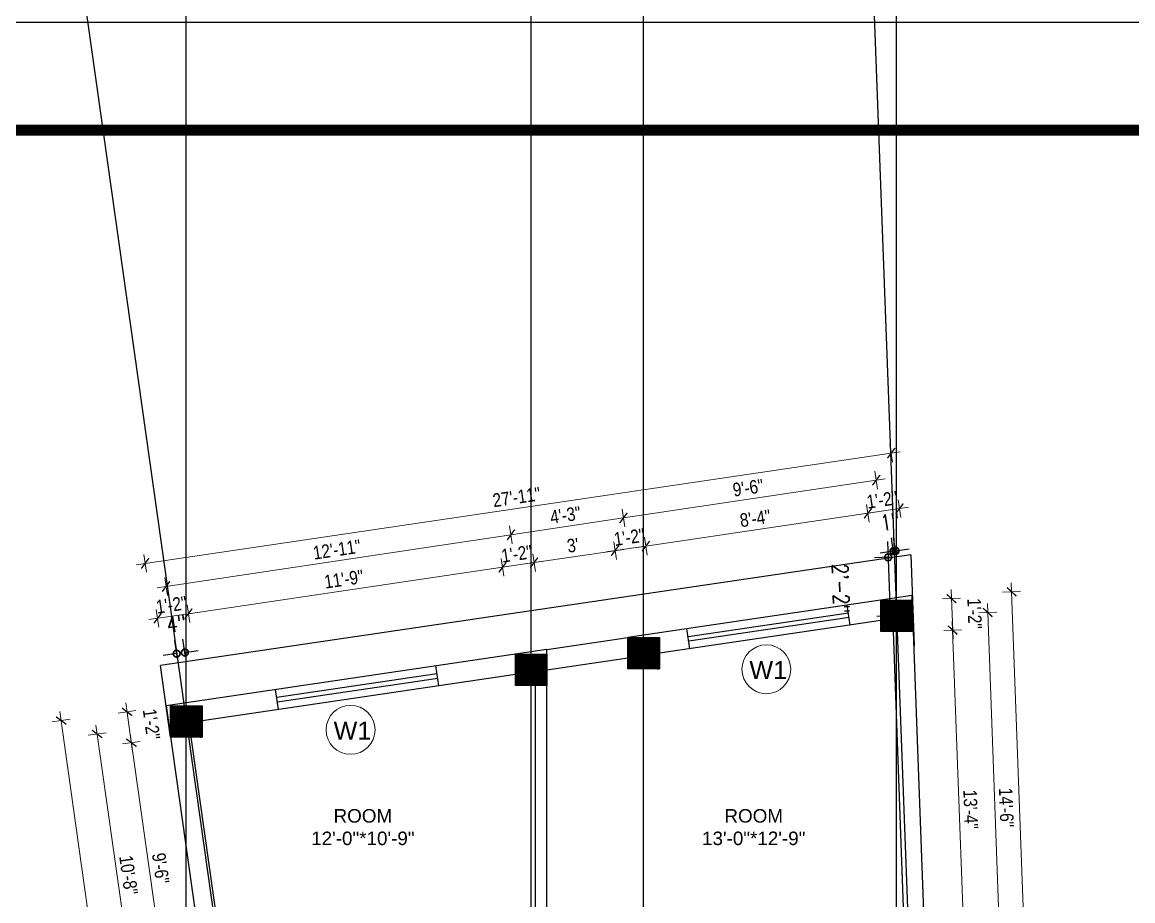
# Model space of a CAD drawing. Header units: inches. Extents: x -5000150 to -4996975, y -3262045 to -3259800.
# Drawn here: x -4998967.9 to -4998474.2, y -3260190.3 to -3259799.8 of the extents above; entities that cross this region are included whole.
import ezdxf

# ---------------------------------------------------------------- set-up
doc = ezdxf.new("R2010")
doc.units = ezdxf.units.IN
doc.header["$LTSCALE"] = 2
doc.header["$MEASUREMENT"] = 0
doc.header["$PDMODE"] = 34
doc.layers.get('0').update_dxf_attribs({"linetype": 'CONTINUOUS'})
doc.layers.get('DEFPOINTS').update_dxf_attribs({"color": 141, "linetype": 'CONTINUOUS'})
doc.layers.add('A-Hatch', color=7, linetype='CONTINUOUS')
for name, color, linetype, lineweight in [('Annotate-Lite.w', 177, 'CONTINUOUS', 9), ('DIM 1-100', 4, 'CONTINUOUS', 13), ('TEXT', 181, 'CONTINUOUS', 25)]:
    doc.layers.add(name, color=color, linetype=linetype, lineweight=lineweight)
doc.styles.add('arial.', font='arial.ttf')
doc.styles.add('gaurav', font='arial.ttf')
doc.styles.add('ROMANS', font='Romans.shx', dxfattribs={"width": 0.8})
doc.styles.get("Standard").update_dxf_attribs({"font": 'ARIALN.TTF'})
doc.dimstyles.new('1 by 96', dxfattribs={"dimtxt": 6, "dimasz": 4, "dimexe": 4, "dimexo": 4, "dimgap": 2, "dimtad": 1, "dimdec": 0, "dimzin": 0, "dimdsep": 46, "dimlunit": 4, "dimtxsty": 'Standard', "dimblk": 'ARCHTICK', "dimcen": 0, "dimdle": 4, "dimadec": 0, "dimazin": 0, "dimtfac": 1, "dimtdec": 0, "dimtix": 1, "dimtofl": 0, "dimtmove": 1, "dimatfit": 3, "dimldrblk": 'ARCHTICK', "dimfxl": 4, "dimfxlon": 1, "dimtolj": 1, "dimtzin": 0, "dimlwd": -1, "dimlwe": -1, "dimarcsym": 0})
doc.dimstyles.new('8 SCALE', dxfattribs={"dimscale": 0, "dimtxt": 7, "dimasz": 6, "dimexe": 6, "dimexo": 2, "dimgap": 2, "dimtad": 1, "dimdec": 0, "dimzin": 0, "dimdsep": 46, "dimlunit": 4, "dimtxsty": 'ROMANS', "dimblk": 'DOTSMALL', "dimcen": 0, "dimdle": 7, "dimclrd": 8, "dimclre": 8, "dimclrt": 3, "dimadec": 0, "dimazin": 0, "dimtfac": 1, "dimtdec": 0, "dimtofl": 0, "dimtmove": 2, "dimatfit": 3, "dimfxl": 6, "dimfxlon": 1, "dimtolj": 1, "dimtzin": 0, "dimarcsym": 0})

# ---------------------------------------------------------------- blocks, each defined once
blk = doc.blocks.new('_ArchTick')
at = {"color": 0, "linetype": 'ByBlock', "const_width": 0.15}
blk.add_lwpolyline([(-0.5, -0.5), (0.5, 0.5)], dxfattribs=at)
blk = doc.blocks.new('*D363')
at = {"layer": 'DEFPOINTS', "color": 0, "ltscale": 0.5, "transparency": 16777216}
for p in [(-4998901.94, -3260117.56), (-4998919.34, -3260120.01), (-4998884.08, -3260230.3)]:
    blk.add_point(p, dxfattribs=at)
at = {"layer": 'DIM 1-100', "color": 0, "ltscale": 0.5, "transparency": 16777216}
for p, q in [((-4998902.86, -3260236.99), (-4998919.9, -3260116.05)), ((-4998915.38, -3260119.45), (-4998923.3, -3260120.57)), ((-4998899.46, -3260232.47), (-4998907.38, -3260233.59))]:
    blk.add_line(p, q, dxfattribs=at)
at = {"layer": 'DIM 1-100', "color": 0, "ltscale": 0.5, "transparency": 16777216, "xscale": 4, "yscale": 4, "zscale": 4}
for p, rotation in [((-4998919.34, -3260120.01), 98.018945518902), ((-4998903.42, -3260233.03), 278.0189455189021)]:
    blk.add_blockref('_ArchTick', p, dxfattribs=dict(at, rotation=rotation))
at = {"layer": 'DIM 1-100', "color": 0, "ltscale": 0.5, "transparency": 16777216, "insert": (-4998906.36, -3260175.81), "char_height": 6, "attachment_point": 5, "rotation": 278.0189}
blk.add_mtext('\\A1;9\'-6"', dxfattribs=at)
blk = doc.blocks.new('*D364')
at = {"layer": 'DEFPOINTS', "color": 0, "ltscale": 0.5, "transparency": 16777216}
for p in [(-4998901.94, -3260103.56), (-4998921.27, -3260106.28), (-4998901.94, -3260117.56)]:
    blk.add_point(p, dxfattribs=at)
at = {"layer": 'DIM 1-100', "color": 0, "ltscale": 0.5, "transparency": 16777216}
for p, q in [((-4998918.78, -3260123.97), (-4998921.83, -3260102.32)), ((-4998917.31, -3260105.73), (-4998925.23, -3260106.84)), ((-4998915.38, -3260119.45), (-4998923.3, -3260120.57))]:
    blk.add_line(p, q, dxfattribs=at)
at = {"layer": 'DIM 1-100', "color": 0, "ltscale": 0.5, "transparency": 16777216, "xscale": 4, "yscale": 4, "zscale": 4}
for p, rotation in [((-4998921.27, -3260106.28), 98.018945518902), ((-4998919.34, -3260120.01), 278.0189455189021)]:
    blk.add_blockref('_ArchTick', p, dxfattribs=dict(at, rotation=rotation))
at = {"layer": 'DIM 1-100', "color": 0, "ltscale": 0.5, "transparency": 16777216, "insert": (-4998910.38, -3260111.75), "char_height": 6, "attachment_point": 5, "rotation": 278.0189}
blk.add_mtext('\\A1;1\'-2"', dxfattribs=at)
blk = doc.blocks.new('*D369')
at = {"layer": 'DEFPOINTS', "color": 0, "ltscale": 0.5, "transparency": 16777216}
for p in [(-4998894.94, -3260110.56), (-4998934.57, -3260116.14), (-4998877.08, -3260237.3)]:
    blk.add_point(p, dxfattribs=at)
at = {"layer": 'DIM 1-100', "color": 0, "ltscale": 0.5, "transparency": 16777216}
for p, q in [((-4998916.15, -3260246.85), (-4998935.13, -3260112.18)), ((-4998930.61, -3260115.59), (-4998938.53, -3260116.7)), ((-4998912.75, -3260242.33), (-4998920.67, -3260243.44))]:
    blk.add_line(p, q, dxfattribs=at)
at = {"layer": 'DIM 1-100', "color": 0, "ltscale": 0.5, "transparency": 16777216, "xscale": 4, "yscale": 4, "zscale": 4}
for p, rotation in [((-4998934.57, -3260116.14), 98.01894551879843), ((-4998916.71, -3260242.89), 278.0189455187984)]:
    blk.add_blockref('_ArchTick', p, dxfattribs=dict(at, rotation=rotation))
at = {"layer": 'DIM 1-100', "color": 0, "ltscale": 0.5, "transparency": 16777216, "insert": (-4998920.63, -3260178.81), "char_height": 6, "attachment_point": 5, "rotation": 278.0189}
blk.add_mtext('\\A1;10\'-8"', dxfattribs=at)
blk = doc.blocks.new('*D370')
at = {"layer": 'DEFPOINTS', "color": 0, "ltscale": 0.5, "transparency": 16777216}
for p in [(-4998903.91, -3260103.56), (-4998863.87, -3260387.8), (-4998910.54, -3260394.38)]:
    blk.add_point(p, dxfattribs=at)
at = {"layer": 'DIM 1-100', "color": 0, "ltscale": 0.5, "transparency": 16777216}
for p, q in [((-4998951.14, -3260106.17), (-4998909.98, -3260398.34)), ((-4998946.62, -3260109.58), (-4998954.54, -3260110.69)), ((-4998906.58, -3260393.82), (-4998914.5, -3260394.94))]:
    blk.add_line(p, q, dxfattribs=at)
at = {"layer": 'DIM 1-100', "color": 0, "ltscale": 0.5, "transparency": 16777216, "xscale": 4, "yscale": 4, "zscale": 4}
for p, rotation in [((-4998950.58, -3260110.14), 98.01894551889016), ((-4998910.54, -3260394.38), 278.0189455188902)]:
    blk.add_blockref('_ArchTick', p, dxfattribs=dict(at, rotation=rotation))
at = {"layer": 'DIM 1-100', "color": 0, "ltscale": 0.5, "transparency": 16777216, "insert": (-4998925.55, -3260251.55), "char_height": 6, "attachment_point": 5, "rotation": 278.0189}
blk.add_mtext('\\A1;23\'-11"', dxfattribs=at)
blk = doc.blocks.new('*D377')
at = {"layer": 'DEFPOINTS', "color": 0, "ltscale": 0.5, "transparency": 16777216}
for p in [(-4998554.23, -3260069.96), (-4998572.19, -3260070.62), (-4998565.7, -3260230.3)]:
    blk.add_point(p, dxfattribs=at)
at = {"layer": 'DIM 1-100', "color": 0, "ltscale": 0.5, "transparency": 16777216}
for p, q in [((-4998558.23, -3260070.11), (-4998550.23, -3260069.81)), ((-4998548.19, -3260233.66), (-4998554.38, -3260065.96)), ((-4998552.33, -3260229.81), (-4998544.34, -3260229.51))]:
    blk.add_line(p, q, dxfattribs=at)
at = {"layer": 'DIM 1-100', "color": 0, "ltscale": 0.5, "transparency": 16777216, "xscale": 4, "yscale": 4, "zscale": 4}
for p, rotation in [((-4998554.23, -3260069.96), 92.11435361990641), ((-4998548.33, -3260229.66), 272.1143536199064)]:
    blk.add_blockref('_ArchTick', p, dxfattribs=dict(at, rotation=rotation))
at = {"layer": 'DIM 1-100', "color": 0, "ltscale": 0.5, "transparency": 16777216, "insert": (-4998546.22, -3260149.62), "char_height": 6, "attachment_point": 5, "rotation": 272.1144}
blk.add_mtext('\\A1;13\'-4"', dxfattribs=at)
blk = doc.blocks.new('*D378')
at = {"layer": 'DEFPOINTS', "color": 0, "ltscale": 0.5, "transparency": 16777216}
for p in [(-4998572.19, -3260056.62), (-4998554.75, -3260055.98), (-4998572.19, -3260070.62)]:
    blk.add_point(p, dxfattribs=at)
at = {"layer": 'DIM 1-100', "color": 0, "ltscale": 0.5, "transparency": 16777216}
for p, q in [((-4998554.08, -3260073.96), (-4998554.89, -3260051.98)), ((-4998558.74, -3260056.13), (-4998550.75, -3260055.83)), ((-4998558.23, -3260070.11), (-4998550.23, -3260069.81))]:
    blk.add_line(p, q, dxfattribs=at)
at = {"layer": 'DIM 1-100', "color": 0, "ltscale": 0.5, "transparency": 16777216, "xscale": 4, "yscale": 4, "zscale": 4}
for p, rotation in [((-4998554.75, -3260055.98), 92.11435361990641), ((-4998554.23, -3260069.96), 272.1143536199064)]:
    blk.add_blockref('_ArchTick', p, dxfattribs=dict(at, rotation=rotation))
at = {"layer": 'DIM 1-100', "color": 0, "ltscale": 0.5, "transparency": 16777216, "insert": (-4998544.47, -3260062.6), "char_height": 6, "attachment_point": 5, "rotation": 272.1144}
blk.add_mtext('\\A1;1\'-2"', dxfattribs=at)
blk = doc.blocks.new('*D380')
at = {"layer": 'DEFPOINTS', "color": 0, "ltscale": 0.5, "transparency": 16777216}
for p in [(-4998579.19, -3260063.62), (-4998538.65, -3260062.13), (-4998572.7, -3260237.3)]:
    blk.add_point(p, dxfattribs=at)
at = {"layer": 'DIM 1-100', "color": 0, "ltscale": 0.5, "transparency": 16777216}
for p, q in [((-4998532.09, -3260239.81), (-4998538.79, -3260058.13)), ((-4998542.64, -3260062.27), (-4998534.65, -3260061.98)), ((-4998536.23, -3260235.96), (-4998528.24, -3260235.66))]:
    blk.add_line(p, q, dxfattribs=at)
at = {"layer": 'DIM 1-100', "color": 0, "ltscale": 0.5, "transparency": 16777216, "xscale": 4, "yscale": 4, "zscale": 4}
for p, rotation in [((-4998538.65, -3260062.13), 92.11435361969787), ((-4998532.23, -3260235.81), 272.1143536196979)]:
    blk.add_blockref('_ArchTick', p, dxfattribs=dict(at, rotation=rotation))
at = {"layer": 'DIM 1-100', "color": 0, "ltscale": 0.5, "transparency": 16777216, "insert": (-4998530.38, -3260148.78), "char_height": 6, "attachment_point": 5, "rotation": 272.1144}
blk.add_mtext('\\A1;14\'-6"', dxfattribs=at)
blk = doc.blocks.new('*D381')
at = {"layer": 'DEFPOINTS', "color": 0, "ltscale": 0.5, "transparency": 16777216}
for p in [(-4998572.19, -3260054.55), (-4998528.02, -3260052.92), (-4998559.89, -3260387.8)]:
    blk.add_point(p, dxfattribs=at)
at = {"layer": 'DIM 1-100', "color": 0, "ltscale": 0.5, "transparency": 16777216}
for p, q in [((-4998515.57, -3260390.17), (-4998528.16, -3260048.93)), ((-4998532.01, -3260053.07), (-4998524.02, -3260052.78)), ((-4998519.71, -3260386.32), (-4998511.72, -3260386.03))]:
    blk.add_line(p, q, dxfattribs=at)
at = {"layer": 'DIM 1-100', "color": 0, "ltscale": 0.5, "transparency": 16777216, "xscale": 4, "yscale": 4, "zscale": 4}
for p, rotation in [((-4998528.02, -3260052.92), 92.11435361988767), ((-4998515.71, -3260386.17), 272.1143536198877)]:
    blk.add_blockref('_ArchTick', p, dxfattribs=dict(at, rotation=rotation))
at = {"layer": 'DIM 1-100', "color": 0, "ltscale": 0.5, "transparency": 16777216, "insert": (-4998516.8, -3260219.36), "char_height": 6, "attachment_point": 5, "rotation": 272.1144}
blk.add_mtext('\\A1;27\'-9"', dxfattribs=at)
blk = doc.blocks.new('*D347')
at = {"layer": 'DEFPOINTS', "color": 0, "ltscale": 0.5, "transparency": 16777216}
for p in [(-4998754.33, -3260042.04), (-4998748.63, -3260080.62), (-4998887.94, -3260103.56)]:
    blk.add_point(p, dxfattribs=at)
at = {"layer": 'DIM 1-100', "color": 0, "ltscale": 0.5, "transparency": 16777216}
for p, q in [((-4998753.75, -3260046), (-4998754.92, -3260038.09)), ((-4998897.94, -3260063.26), (-4998750.37, -3260041.46)), ((-4998893.39, -3260066.63), (-4998894.56, -3260058.72))]:
    blk.add_line(p, q, dxfattribs=at)
at = {"layer": 'DIM 1-100', "color": 0, "ltscale": 0.5, "transparency": 16777216, "xscale": 4, "yscale": 4, "zscale": 4}
for p, rotation in [((-4998754.33, -3260042.04), 8.403880657175277), ((-4998893.98, -3260062.67), 188.4038806571753)]:
    blk.add_blockref('_ArchTick', p, dxfattribs=dict(at, rotation=rotation))
at = {"layer": 'DIM 1-100', "color": 0, "ltscale": 0.5, "transparency": 16777216, "insert": (-4998824.9, -3260047.35), "char_height": 6, "attachment_point": 5, "rotation": 8.4039}
blk.add_mtext('\\A1;11\'-9"', dxfattribs=at)
blk = doc.blocks.new('*D348')
at = {"layer": 'DEFPOINTS', "color": 0, "ltscale": 0.5, "transparency": 16777216}
for p in [(-4998740.33, -3260039.98), (-4998734.63, -3260078.55), (-4998748.63, -3260080.62)]:
    blk.add_point(p, dxfattribs=at)
at = {"layer": 'DIM 1-100', "color": 0, "ltscale": 0.5, "transparency": 16777216}
for p, q in [((-4998758.29, -3260042.63), (-4998736.37, -3260039.39)), ((-4998753.75, -3260046), (-4998754.92, -3260038.09)), ((-4998739.75, -3260043.93), (-4998740.92, -3260036.02))]:
    blk.add_line(p, q, dxfattribs=at)
at = {"layer": 'DIM 1-100', "color": 0, "ltscale": 0.5, "transparency": 16777216, "xscale": 4, "yscale": 4, "zscale": 4}
for p, rotation in [((-4998754.33, -3260042.04), 188.4038806571753), ((-4998740.33, -3260039.98), 8.403880657175277)]:
    blk.add_blockref('_ArchTick', p, dxfattribs=dict(at, rotation=rotation))
at = {"layer": 'DIM 1-100', "color": 0, "ltscale": 0.5, "transparency": 16777216, "insert": (-4998748.06, -3260036.05), "char_height": 6, "attachment_point": 5, "rotation": 8.4039}
blk.add_mtext('\\A1;1\'-2"', dxfattribs=at)
blk = doc.blocks.new('*D349')
at = {"layer": 'DEFPOINTS', "color": 0, "ltscale": 0.5, "transparency": 16777216}
for p in [(-4998704.33, -3260034.66), (-4998698.63, -3260073.23), (-4998734.63, -3260078.55)]:
    blk.add_point(p, dxfattribs=at)
at = {"layer": 'DIM 1-100', "color": 0, "ltscale": 0.5, "transparency": 16777216}
for p, q in [((-4998744.29, -3260040.56), (-4998700.37, -3260034.07)), ((-4998703.75, -3260038.61), (-4998704.92, -3260030.7)), ((-4998739.75, -3260043.93), (-4998740.92, -3260036.02))]:
    blk.add_line(p, q, dxfattribs=at)
at = {"layer": 'DIM 1-100', "color": 0, "ltscale": 0.5, "transparency": 16777216, "xscale": 4, "yscale": 4, "zscale": 4}
for p, rotation in [((-4998704.33, -3260034.66), 8.403880657175277), ((-4998740.33, -3260039.98), 188.4038806571753)]:
    blk.add_blockref('_ArchTick', p, dxfattribs=dict(at, rotation=rotation))
at = {"layer": 'DIM 1-100', "color": 0, "ltscale": 0.5, "transparency": 16777216, "insert": (-4998723.07, -3260032.31), "char_height": 6, "attachment_point": 5, "rotation": 8.4039}
blk.add_mtext("\\A1;3'", dxfattribs=at)
blk = doc.blocks.new('*D350')
at = {"layer": 'DEFPOINTS', "color": 0, "ltscale": 0.5, "transparency": 16777216}
for p in [(-4998690.63, -3260032.63), (-4998698.63, -3260073.23), (-4998684.63, -3260073.23)]:
    blk.add_point(p, dxfattribs=at)
at = {"layer": 'DIM 1-100', "color": 0, "ltscale": 0.5, "transparency": 16777216}
for p, q in [((-4998690.05, -3260036.59), (-4998691.22, -3260028.68)), ((-4998708.29, -3260035.24), (-4998686.67, -3260032.05)), ((-4998703.75, -3260038.61), (-4998704.92, -3260030.7))]:
    blk.add_line(p, q, dxfattribs=at)
at = {"layer": 'DIM 1-100', "color": 0, "ltscale": 0.5, "transparency": 16777216, "xscale": 4, "yscale": 4, "zscale": 4}
for p, rotation in [((-4998690.63, -3260032.63), 8.403880657175277), ((-4998704.33, -3260034.66), 188.4038806571753)]:
    blk.add_blockref('_ArchTick', p, dxfattribs=dict(at, rotation=rotation))
at = {"layer": 'DIM 1-100', "color": 0, "ltscale": 0.5, "transparency": 16777216, "insert": (-4998698.03, -3260028.66), "char_height": 6, "attachment_point": 5, "rotation": 8.4039}
blk.add_mtext('\\A1;1\'-2"', dxfattribs=at)
blk = doc.blocks.new('*D351')
at = {"layer": 'DEFPOINTS', "color": 0, "ltscale": 0.5, "transparency": 16777216}
for p in [(-4998591.89, -3260018.05), (-4998586.19, -3260056.62), (-4998684.63, -3260073.23)]:
    blk.add_point(p, dxfattribs=at)
at = {"layer": 'DIM 1-100', "color": 0, "ltscale": 0.5, "transparency": 16777216}
for p, q in [((-4998591.31, -3260022), (-4998592.47, -3260014.09)), ((-4998694.59, -3260033.22), (-4998587.93, -3260017.46)), ((-4998690.05, -3260036.59), (-4998691.22, -3260028.68))]:
    blk.add_line(p, q, dxfattribs=at)
at = {"layer": 'DIM 1-100', "color": 0, "ltscale": 0.5, "transparency": 16777216, "xscale": 4, "yscale": 4, "zscale": 4}
for p, rotation in [((-4998591.89, -3260018.05), 8.403880657175277), ((-4998690.63, -3260032.63), 188.4038806571753)]:
    blk.add_blockref('_ArchTick', p, dxfattribs=dict(at, rotation=rotation))
at = {"layer": 'DIM 1-100', "color": 0, "ltscale": 0.5, "transparency": 16777216, "insert": (-4998642, -3260020.33), "char_height": 6, "attachment_point": 5, "rotation": 8.4039}
blk.add_mtext('\\A1;8\'-4"', dxfattribs=at)
blk = doc.blocks.new('*D352')
at = {"layer": 'DEFPOINTS', "color": 0, "ltscale": 0.5, "transparency": 16777216}
for p in [(-4998577.89, -3260015.98), (-4998572.19, -3260054.55), (-4998586.19, -3260056.62)]:
    blk.add_point(p, dxfattribs=at)
at = {"layer": 'DIM 1-100', "color": 0, "ltscale": 0.5, "transparency": 16777216}
for p, q in [((-4998595.85, -3260018.63), (-4998573.93, -3260015.39)), ((-4998591.31, -3260022), (-4998592.47, -3260014.09)), ((-4998577.31, -3260019.93), (-4998578.47, -3260012.02))]:
    blk.add_line(p, q, dxfattribs=at)
at = {"layer": 'DIM 1-100', "color": 0, "ltscale": 0.5, "transparency": 16777216, "xscale": 4, "yscale": 4, "zscale": 4}
for p, rotation in [((-4998591.89, -3260018.05), 188.4038806571753), ((-4998577.89, -3260015.98), 8.403880657175277)]:
    blk.add_blockref('_ArchTick', p, dxfattribs=dict(at, rotation=rotation))
at = {"layer": 'DIM 1-100', "color": 0, "ltscale": 0.5, "transparency": 16777216, "insert": (-4998585.62, -3260012.05), "char_height": 6, "attachment_point": 5, "rotation": 8.4039}
blk.add_mtext('\\A1;1\'-2"', dxfattribs=at)
blk = doc.blocks.new('*D353')
at = {"layer": 'DEFPOINTS', "color": 0, "ltscale": 0.5, "transparency": 16777216}
for p in [(-4998907.68, -3260064.7), (-4998901.94, -3260103.56), (-4998887.94, -3260103.56)]:
    blk.add_point(p, dxfattribs=at)
at = {"layer": 'DIM 1-100', "color": 0, "ltscale": 0.5, "transparency": 16777216}
for p, q in [((-4998893.39, -3260066.63), (-4998894.56, -3260058.72)), ((-4998890.02, -3260062.09), (-4998911.64, -3260065.28)), ((-4998907.1, -3260068.66), (-4998908.27, -3260060.74))]:
    blk.add_line(p, q, dxfattribs=at)
at = {"layer": 'DIM 1-100', "color": 0, "ltscale": 0.5, "transparency": 16777216, "xscale": 4, "yscale": 4, "zscale": 4}
for p, rotation in [((-4998893.98, -3260062.67), 8.403880657175238), ((-4998907.68, -3260064.7), 188.4038806571753)]:
    blk.add_blockref('_ArchTick', p, dxfattribs=dict(at, rotation=rotation))
at = {"layer": 'DIM 1-100', "color": 0, "ltscale": 0.5, "transparency": 16777216, "insert": (-4998901.56, -3260058.73), "char_height": 6, "attachment_point": 5, "rotation": 8.4039}
blk.add_mtext('\\A1;1\'-2"', dxfattribs=at)
blk = doc.blocks.new('*D354')
at = {"layer": 'DEFPOINTS', "color": 0, "ltscale": 0.5, "transparency": 16777216}
for p in [(-4998903.92, -3260050.56), (-4998741.63, -3260087.62), (-4998894.94, -3260110.56)]:
    blk.add_point(p, dxfattribs=at)
at = {"layer": 'DIM 1-100', "color": 0, "ltscale": 0.5, "transparency": 16777216}
for p, q in [((-4998750.02, -3260031.58), (-4998751.2, -3260023.66)), ((-4998746.65, -3260027.03), (-4998907.87, -3260051.15)), ((-4998903.33, -3260054.52), (-4998904.51, -3260046.6))]:
    blk.add_line(p, q, dxfattribs=at)
at = {"layer": 'DIM 1-100', "color": 0, "ltscale": 0.5, "transparency": 16777216, "xscale": 4, "yscale": 4, "zscale": 4}
for p, rotation in [((-4998750.61, -3260027.62), 8.510423086332324), ((-4998903.92, -3260050.56), 188.5104230863323)]:
    blk.add_blockref('_ArchTick', p, dxfattribs=dict(at, rotation=rotation))
at = {"layer": 'DIM 1-100', "color": 0, "ltscale": 0.5, "transparency": 16777216, "insert": (-4998828.01, -3260034.13), "char_height": 6, "attachment_point": 5, "rotation": 8.5104}
blk.add_mtext('\\A1;12\'-11"', dxfattribs=at)
blk = doc.blocks.new('*D355')
at = {"layer": 'DEFPOINTS', "color": 0, "ltscale": 0.5, "transparency": 16777216}
for p in [(-4998700.62, -3260020.14), (-4998691.63, -3260080.23), (-4998741.63, -3260087.62)]:
    blk.add_point(p, dxfattribs=at)
at = {"layer": 'DIM 1-100', "color": 0, "ltscale": 0.5, "transparency": 16777216}
for p, q in [((-4998754.57, -3260028.21), (-4998696.67, -3260019.55)), ((-4998700.03, -3260024.1), (-4998701.22, -3260016.18)), ((-4998750.02, -3260031.58), (-4998751.2, -3260023.66))]:
    blk.add_line(p, q, dxfattribs=at)
at = {"layer": 'DIM 1-100', "color": 0, "ltscale": 0.5, "transparency": 16777216, "xscale": 4, "yscale": 4, "zscale": 4}
for p, rotation in [((-4998700.62, -3260020.14), 8.510423086343483), ((-4998750.61, -3260027.62), 188.5104230863435)]:
    blk.add_blockref('_ArchTick', p, dxfattribs=dict(at, rotation=rotation))
at = {"layer": 'DIM 1-100', "color": 0, "ltscale": 0.5, "transparency": 16777216, "insert": (-4998726.37, -3260018.87), "char_height": 6, "attachment_point": 5, "rotation": 8.5104}
blk.add_mtext('\\A1;4\'-3"', dxfattribs=at)
blk = doc.blocks.new('*D356')
at = {"layer": 'DEFPOINTS', "color": 0, "ltscale": 0.5, "transparency": 16777216}
for p in [(-4998588.21, -3260003.32), (-4998579.19, -3260063.62), (-4998691.63, -3260080.23)]:
    blk.add_point(p, dxfattribs=at)
at = {"layer": 'DIM 1-100', "color": 0, "ltscale": 0.5, "transparency": 16777216}
for p, q in [((-4998587.62, -3260007.28), (-4998588.81, -3259999.36)), ((-4998704.58, -3260020.73), (-4998584.26, -3260002.73)), ((-4998700.03, -3260024.1), (-4998701.22, -3260016.18))]:
    blk.add_line(p, q, dxfattribs=at)
at = {"layer": 'DIM 1-100', "color": 0, "ltscale": 0.5, "transparency": 16777216, "xscale": 4, "yscale": 4, "zscale": 4}
for p, rotation in [((-4998588.21, -3260003.32), 8.510423086343483), ((-4998700.62, -3260020.14), 188.5104230863435)]:
    blk.add_blockref('_ArchTick', p, dxfattribs=dict(at, rotation=rotation))
at = {"layer": 'DIM 1-100', "color": 0, "ltscale": 0.5, "transparency": 16777216, "insert": (-4998645.17, -3260006.72), "char_height": 6, "attachment_point": 5, "rotation": 8.5104}
blk.add_mtext('\\A1;9\'-6"', dxfattribs=at)
blk = doc.blocks.new('*D357')
at = {"layer": 'DEFPOINTS', "color": 0, "ltscale": 0.5, "transparency": 16777216}
for p in [(-4998913.26, -3260040.31), (-4998572.19, -3260054.55), (-4998903.91, -3260103.56)]:
    blk.add_point(p, dxfattribs=at)
at = {"layer": 'DIM 1-100', "color": 0, "ltscale": 0.5, "transparency": 16777216}
for p, q in [((-4998577.58, -3259990.72), (-4998917.21, -3260040.9)), ((-4998580.95, -3259995.26), (-4998582.12, -3259987.35)), ((-4998912.67, -3260044.27), (-4998913.84, -3260036.35))]:
    blk.add_line(p, q, dxfattribs=at)
at = {"layer": 'DIM 1-100', "color": 0, "ltscale": 0.5, "transparency": 16777216, "xscale": 4, "yscale": 4, "zscale": 4}
for p, rotation in [((-4998581.54, -3259991.3), 8.403880655919362), ((-4998913.26, -3260040.31), 188.4038806559193)]:
    blk.add_blockref('_ArchTick', p, dxfattribs=dict(at, rotation=rotation))
at = {"layer": 'DIM 1-100', "color": 0, "ltscale": 0.5, "transparency": 16777216, "insert": (-4998748.13, -3260010.85), "char_height": 6, "attachment_point": 5, "rotation": 8.4039}
blk.add_mtext('\\A1;27\'-11"', dxfattribs=at)
blk = doc.blocks.new('_DOTSMALL')
at = {"color": 0, "linetype": 'ByBlock', "const_width": 0.5}
blk.add_lwpolyline([(-0.0625, 0, 1), (0.0625, 0, 1)], format="xyb", close=True, dxfattribs=at)
blk = doc.blocks.new('*D453')
at = {"color": 8, "lineweight": -2, "ltscale": 0.5, "transparency": 16777216}
for p, q in [((-4998898.89, -3260082.6), (-4998900.09, -3260074.5)), ((-4998895.23, -3260082.06), (-4998896.43, -3260073.96)), ((-4998895.55, -3260079.89), (-4998889.62, -3260079.01)), ((-4998899.21, -3260080.43), (-4998905.15, -3260081.31))]:
    blk.add_line(p, q, dxfattribs=at)
at = {"layer": 'DEFPOINTS', "color": 0, "ltscale": 0.5, "transparency": 16777216}
for p in [(-4998899.21, -3260080.43), (-4998898.6, -3260084.58), (-4998894.94, -3260084.04)]:
    blk.add_point(p, dxfattribs=at)
at = {"color": 8, "lineweight": -2, "ltscale": 0.5, "transparency": 16777216, "xscale": 6, "yscale": 6, "zscale": 6}
for p, rotation in [((-4998899.21, -3260080.43), 8.403880654870825), ((-4998895.55, -3260079.89), 188.4038806548708)]:
    blk.add_blockref('_DOTSMALL', p, dxfattribs=dict(at, rotation=rotation))
at = {"color": 3, "ltscale": 0.5, "transparency": 16777216, "insert": (-4998899.31, -3260067.14), "char_height": 7, "attachment_point": 5, "rotation": 8.4039, "style": 'ROMANS'}
blk.add_mtext('\\A1;4"', dxfattribs=at)
blk = doc.blocks.new('*D454')
at = {"color": 8, "lineweight": -2, "ltscale": 0.5, "transparency": 16777216}
for p, q in [((-4998580.46, -3260035.56), (-4998581.43, -3260028.97)), ((-4998579.48, -3260035.41), (-4998580.46, -3260028.83)), ((-4998580.55, -3260034.91), (-4998586.49, -3260035.78)), ((-4998579.58, -3260034.76), (-4998573.64, -3260033.88))]:
    blk.add_line(p, q, dxfattribs=at)
at = {"layer": 'DEFPOINTS', "color": 0, "ltscale": 0.5, "transparency": 16777216}
for p in [(-4998579.58, -3260034.76), (-4998580.17, -3260037.54), (-4998579.19, -3260037.39)]:
    blk.add_point(p, dxfattribs=at)
at = {"color": 8, "lineweight": -2, "ltscale": 0.5, "transparency": 16777216, "xscale": 6, "yscale": 6, "zscale": 6}
for p, rotation in [((-4998580.55, -3260034.91), 8.403880662855574), ((-4998579.58, -3260034.76), 188.4038806628556)]:
    blk.add_blockref('_DOTSMALL', p, dxfattribs=dict(at, rotation=rotation))
at = {"color": 3, "ltscale": 0.5, "transparency": 16777216, "insert": (-4998581.99, -3260021.81), "char_height": 7, "attachment_point": 5, "rotation": 8.4039, "style": 'ROMANS'}
blk.add_mtext('\\A1;1"', dxfattribs=at)
blk = doc.blocks.new('*D455')
at = {"color": 8, "lineweight": -2, "ltscale": 0.5, "transparency": 16777216}
for p, q in [((-4998583.18, -3260030.64), (-4998581.68, -3260070.72)), ((-4998582.16, -3260037.61), (-4998588.91, -3260037.86)), ((-4998581.19, -3260063.7), (-4998587.94, -3260063.95))]:
    blk.add_line(p, q, dxfattribs=at)
at = {"layer": 'DEFPOINTS', "color": 0, "ltscale": 0.5, "transparency": 16777216}
for p in [(-4998580.17, -3260037.54), (-4998581.94, -3260063.72), (-4998579.19, -3260063.62)]:
    blk.add_point(p, dxfattribs=at)
at = {"color": 8, "lineweight": -2, "ltscale": 0.5, "transparency": 16777216, "xscale": 6, "yscale": 6, "zscale": 6}
for p, rotation in [((-4998582.91, -3260037.64), 92.13950937277349), ((-4998581.94, -3260063.72), 272.1395093727735)]:
    blk.add_blockref('_DOTSMALL', p, dxfattribs=dict(at, rotation=rotation))
at = {"color": 3, "ltscale": 0.5, "transparency": 16777216, "insert": (-4998603.91, -3260051.48), "char_height": 7, "attachment_point": 5, "rotation": 272.1395, "style": 'ROMANS'}
blk.add_mtext('\\A1;2\'-2"', dxfattribs=at)

msp = doc.modelspace()

# ---------------------------------------------------------------- hatches: boundary and pattern name
at = {"layer": 'A-Hatch', "ltscale": 0.5}
h = msp.add_hatch(dxfattribs=at)
h.set_pattern_fill('ANSI31', color=256)
h.set_pattern_definition([(45, (92846.522, -1651.15118), (-0.0883883476483, 0.0883883476483), [])])
h.paths.add_polyline_path([(-4998572.19, -3260056.62), (-4998586.19, -3260056.62), (-4998586.19, -3260070.62), (-4998572.19, -3260070.62)])
h = msp.add_hatch(dxfattribs=at)
h.set_pattern_fill('ANSI31', color=256)
h.set_pattern_definition([(45, (92734.08097, -1667.76281), (-0.0883883476483, 0.0883883476483), [])])
h.paths.add_polyline_path([(-4998684.63, -3260073.23), (-4998698.63, -3260073.23), (-4998698.63, -3260087.23), (-4998684.63, -3260087.23)])
h = msp.add_hatch(dxfattribs=at)
h.set_pattern_fill('ANSI31', color=256)
h.set_pattern_definition([(45, (92684.08097, -1675.14963), (-0.0883883476483, 0.0883883476483), [])])
h.paths.add_polyline_path([(-4998734.63, -3260080.62), (-4998748.63, -3260080.62), (-4998748.63, -3260094.62), (-4998734.63, -3260094.62)])
h = msp.add_hatch(dxfattribs=at)
h.set_pattern_fill('ANSI31', color=256)
h.set_pattern_definition([(45, (92530.77397, -1698.09003), (-0.0883883476483, 0.0883883476483), [])])
h.paths.add_polyline_path([(-4998887.94, -3260103.56), (-4998901.94, -3260103.56), (-4998901.94, -3260117.56), (-4998887.94, -3260117.56)])

# ---------------------------------------------------------------- linework, layer by layer
at = {"ltscale": 0.5}
for p, q in [((-4998572.86, -3260036.46), (-4998906.42, -3260085.74)), ((-4998572.86, -3260036.46), (-4998571.36, -3260076.96)), ((-4998599.8, -3260067.73), (-4998601.11, -3260058.83)), ((-4998671.83, -3260072.81), (-4998600.6, -3260062.29)), ((-4998671.54, -3260074.79), (-4998600.31, -3260064.27)), ((-4998586.19, -3260065.72), (-4998684.63, -3260080.26)), ((-4998671.03, -3260078.25), (-4998672.34, -3260069.35)), ((-4998734.63, -3260078.55), (-4998698.63, -3260073.23)), ((-4998574.71, -3260230.3), (-4998580.6, -3260070.62)), ((-4998734.63, -3260080.62), (-4998734.63, -3260078.55)), ((-4998734.63, -3260087.65), (-4998698.63, -3260082.33)), ((-4998901.94, -3260117.56), (-4998906.42, -3260085.74)), ((-4998748.63, -3260089.72), (-4998887.94, -3260110.3)), ((-4998854.7, -3260099.83), (-4998783.48, -3260089.31)), ((-4998782.67, -3260094.75), (-4998783.99, -3260085.84)), ((-4998734.63, -3260234.8), (-4998734.63, -3260087.85)), ((-4998854.41, -3260101.81), (-4998783.18, -3260091.28)), ((-4998739.63, -3260230.3), (-4998739.63, -3260094.62)), ((-4998853.9, -3260105.27), (-4998855.21, -3260096.37)), ((-4998892.85, -3260117.56), (-4998876.97, -3260230.3))]:
    msp.add_line(p, q, dxfattribs=at)
for p, direction in [((-4998894.94, -3260110.56), (0.1395005, -0.990222)), ((-4998894.94, -3260110.56), (0, 1)), ((-4998741.63, -3260237.3), (0, 1)), ((-4998691.63, -3260237.3), (0, 1)), ((-4998572.7, -3260237.3), (0.0373328, -0.9993029)), ((-4998579.19, -3260063.62), (0, 1))]:
    msp.add_xline(p, direction, dxfattribs=at)
msp.add_lwpolyline([(-5000149.75, -3262044.85), (-5000149.75, -3259799.81), (-4996974.94, -3259799.81), (-4996974.94, -3262044.85)], close=True)
at = {"const_width": 4.8}
msp.add_lwpolyline([(-4997022.94, -3261996.85), (-4997022.94, -3259847.81), (-5000005.75, -3259847.81), (-5000005.75, -3261996.85)], close=True, dxfattribs=at)
at = {"ltscale": 0.5}
for points in [[(-4998698.63, -3260387.8), (-4998559.89, -3260387.8), (-4998572.19, -3260054.55), (-4998698.63, -3260073.23)], [(-4998734.63, -3260078.55), (-4998903.91, -3260103.56), (-4998863.87, -3260387.8), (-4998849.87, -3260387.8)]]:
    msp.add_lwpolyline(points, dxfattribs=at)
for points in [[(-4998586.19, -3260056.62), (-4998572.19, -3260056.62), (-4998572.19, -3260070.62), (-4998586.19, -3260070.62)], [(-4998698.63, -3260073.23), (-4998684.63, -3260073.23), (-4998684.63, -3260087.23), (-4998698.63, -3260087.23)], [(-4998748.63, -3260080.62), (-4998734.63, -3260080.62), (-4998734.63, -3260094.62), (-4998748.63, -3260094.62)], [(-4998901.94, -3260103.56), (-4998887.94, -3260103.56), (-4998887.94, -3260117.56), (-4998901.94, -3260117.56)]]:
    msp.add_lwpolyline(points, close=True, dxfattribs=at)
at = {"layer": 'Annotate-Lite.w', "ltscale": 0.005}
for centre in [(-4998637.05, -3260087.37), (-4998821.9, -3260114.29)]:
    msp.add_circle(centre, 10.86, dxfattribs=at)

# ---------------------------------------------------------------- texts
at = {"layer": 'Annotate-Lite.w', "ltscale": 0.005, "char_height": 8, "attachment_point": 1, "style": 'gaurav'}
for insert in [(-4998644.59, -3260083.72), (-4998829.44, -3260110.64)]:
    msp.add_mtext_dynamic_manual_height_columns('W1', width=8, gutter_width=100, heights=[0], dxfattribs=dict(at, insert=insert))
at = {"layer": 'TEXT', "lineweight": -2, "char_height": 6, "attachment_point": 5, "style": 'arial.'}
for s, insert in [('ROOM\\P12\'-0"*10\'-9"', (-4998816.44, -3260157.55)), ('ROOM\\P13\'-0"*12\'-9"', (-4998642.68, -3260157.55))]:
    msp.add_mtext_dynamic_manual_height_columns(s, width=45.7314, gutter_width=30, heights=[0], dxfattribs=dict(at, insert=insert))

# ---------------------------------------------------------------- dimensions: what is measured, and where the dimension line sits
at = {"ltscale": 0.5}
for p1, p2, distance, picture, middle in [((-4998580.17, -3260037.54), (-4998579.19, -3260037.39), 2.66, '*D454', (-4998581.99, -3260021.81)), ((-4998580.17, -3260037.54), (-4998579.19, -3260063.62), -2.75, '*D455', (-4998603.91, -3260051.48)), ((-4998894.94, -3260084.04), (-4998898.6, -3260084.58), -4.19, '*D453', (-4998899.31, -3260067.14))]:
    dim = msp.add_aligned_dim(p1=p1, p2=p2, distance=distance, dimstyle='8 SCALE', override={"dimscale": 1}, dxfattribs=at)
    dim.commit()
    dim.dimension.update_dxf_attribs({"geometry": picture, "text_midpoint": middle})
at = {"layer": 'DIM 1-100', "ltscale": 0.5}
for p1, p2, distance, picture, middle in [((-4998572.19, -3260054.55), (-4998903.91, -3260103.56), -63.94, '*D357', (-4998748.13, -3260010.85)), ((-4998741.63, -3260087.62), (-4998894.94, -3260110.56), -60.67, '*D354', (-4998828.01, -3260034.13)), ((-4998559.89, -3260387.8), (-4998572.19, -3260054.55), -44.21, '*D381', (-4998516.8, -3260219.36)), ((-4998903.91, -3260103.56), (-4998863.87, -3260387.8), -47.13, '*D370', (-4998925.55, -3260251.55))]:
    dim = msp.add_aligned_dim(p1=p1, p2=p2, distance=distance, dimstyle='1 by 96', dxfattribs=at)
    dim.commit()
    dim.dimension.update_dxf_attribs({"geometry": picture, "text_midpoint": middle})
for base, p1, p2, angle, picture, middle in [((-4998588.21, -3260003.32), (-4998691.63, -3260080.23), (-4998579.19, -3260063.62), 8.5104, '*D356', (-4998645.17, -3260006.72)), ((-4998700.62, -3260020.14), (-4998741.63, -3260087.62), (-4998691.63, -3260080.23), 8.5104, '*D355', (-4998726.37, -3260018.87)), ((-4998591.89, -3260018.05), (-4998684.63, -3260073.23), (-4998586.19, -3260056.62), 188.4039, '*D351', (-4998642, -3260020.33)), ((-4998704.33, -3260034.66), (-4998734.63, -3260078.55), (-4998698.63, -3260073.23), 188.4039, '*D349', (-4998723.07, -3260032.31)), ((-4998754.33, -3260042.04), (-4998887.94, -3260103.56), (-4998748.63, -3260080.62), 188.4039, '*D347', (-4998824.9, -3260047.35)), ((-4998538.65, -3260062.13), (-4998572.7, -3260237.3), (-4998579.19, -3260063.62), 272.1144, '*D380', (-4998530.38, -3260148.78)), ((-4998554.23, -3260069.96), (-4998565.7, -3260230.3), (-4998572.19, -3260070.62), 272.1144, '*D377', (-4998546.22, -3260149.62)), ((-4998934.57, -3260116.14), (-4998877.08, -3260237.3), (-4998894.94, -3260110.56), 278.0189, '*D369', (-4998920.63, -3260178.81)), ((-4998919.34, -3260120.01), (-4998884.08, -3260230.3), (-4998901.94, -3260117.56), 278.0189, '*D363', (-4998906.36, -3260175.81))]:
    dim = msp.add_linear_dim(base=base, p1=p1, p2=p2, angle=angle, dimstyle='1 by 96', dxfattribs=at)
    dim.commit()
    dim.dimension.update_dxf_attribs({"geometry": picture, "text_midpoint": middle})
for base, p1, p2, angle, picture, middle in [((-4998577.89, -3260015.98), (-4998586.19, -3260056.62), (-4998572.19, -3260054.55), 188.4039, '*D352', (-4998584.89, -3260017.01)), ((-4998690.63, -3260032.63), (-4998698.63, -3260073.23), (-4998684.63, -3260073.23), 188.4039, '*D350', (-4998697.3, -3260033.62)), ((-4998740.33, -3260039.98), (-4998748.63, -3260080.62), (-4998734.63, -3260078.55), 188.4039, '*D348', (-4998747.33, -3260041.01)), ((-4998907.68, -3260064.7), (-4998887.94, -3260103.56), (-4998901.94, -3260103.56), 188.4039, '*D353', (-4998900.83, -3260063.69)), ((-4998554.75, -3260055.98), (-4998572.19, -3260070.62), (-4998572.19, -3260056.62), 272.1144, '*D378', (-4998549.48, -3260062.78)), ((-4998921.27, -3260106.28), (-4998901.94, -3260117.56), (-4998901.94, -3260103.56), 278.0189, '*D364', (-4998915.34, -3260112.45))]:
    dim = msp.add_linear_dim(base=base, p1=p1, p2=p2, angle=angle, dimstyle='1 by 96', dxfattribs=at)
    dim.commit()
    dim.dimension.update_dxf_attribs({"geometry": picture, "text_midpoint": middle, "dimtype": 160})

doc.saveas('drawing.dxf')
